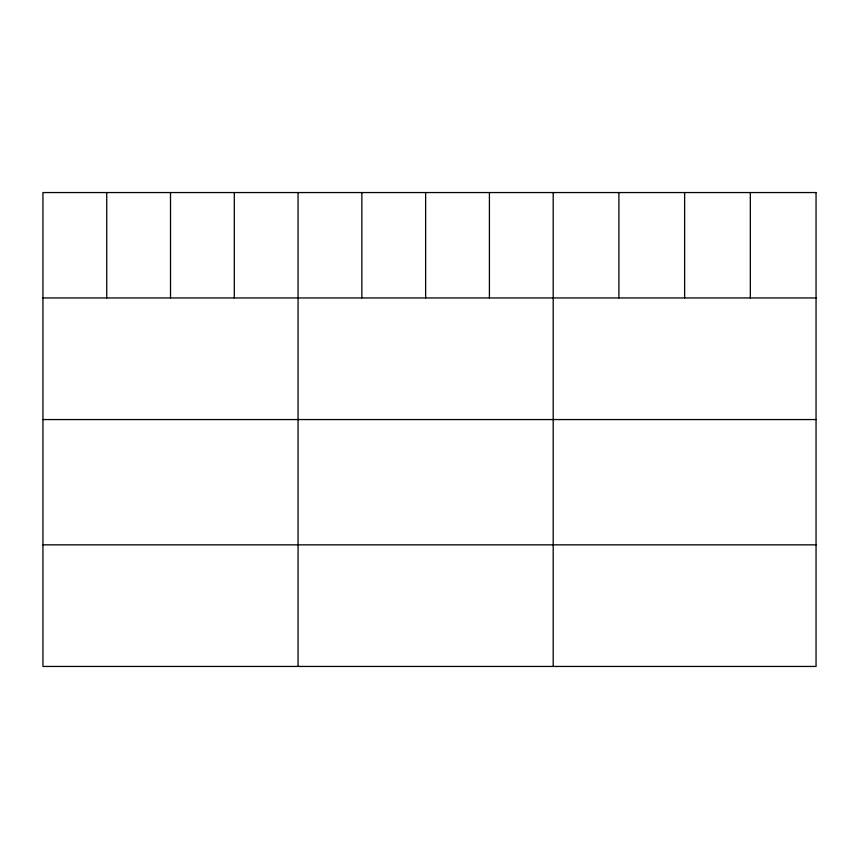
<?xml version="1.0" encoding="UTF-8"?>
<svg xmlns="http://www.w3.org/2000/svg" width="859" height="859" viewBox="0 0 859 859"><rect width="100%" height="100%" fill="white"/><g stroke="black" fill="none" stroke-linecap="round" stroke-linejoin="round"><path stroke-width="1.29" d="M42.95 297.944L816.05 297.944M42.95 419.557L816.05 419.557M42.95 544.842L816.05 544.842M750.336 192.556L750.336 297.944M684.623 192.556L684.623 297.944M618.909 192.556L618.909 297.944M553.196 192.556L553.196 666.444M489.415 192.556L489.415 297.944M425.634 192.556L425.634 297.944M361.854 192.556L361.854 297.944M298.073 192.556L298.073 666.444M234.292 192.556L234.292 297.944M170.512 192.556L170.512 297.944M106.731 192.556L106.731 297.944M816.05 192.556L42.95 192.556L42.95 666.444L816.05 666.444L816.05 192.556"/></g></svg>
